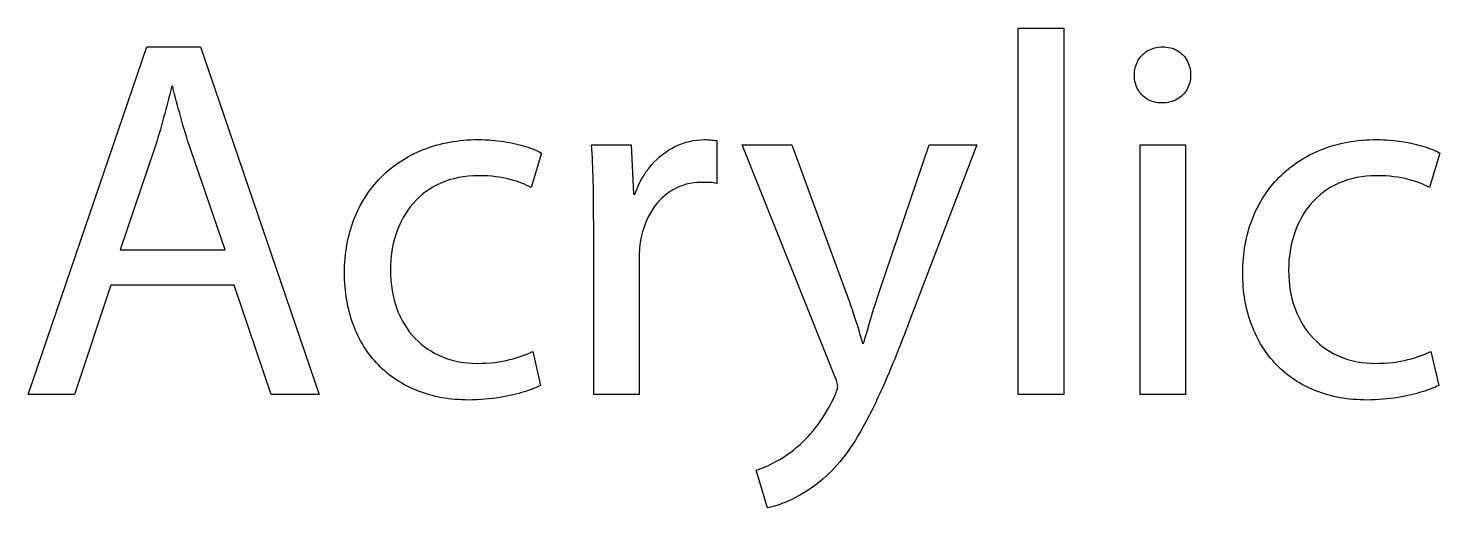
# Model space of a CAD drawing. Header units: millimetres. Extents: x -291 to 272, y -361 to 387.
# Drawn here: x -111 to 16.4, y 133 to 176.3 of the extents above; entities that cross this region are included whole.
import ezdxf

# ---------------------------------------------------------------- set-up
doc = ezdxf.new("R2010")
doc.units = ezdxf.units.MM
doc.header["$MEASUREMENT"] = 0
doc.layers.add('ChristianiaBike', color=7, linetype='Continuous')

msp = doc.modelspace()

# ---------------------------------------------------------------- linework, layer by layer
at = {"layer": 'ChristianiaBike'}
for points, knots in [([(-21.6577, 143.2278), (-21.6577, 143.2278), (-17.5599, 143.2278), (-17.5599, 143.2278), (-17.5599, 143.2278), (-17.5599, 143.2278), (-17.5599, 176.2901), (-17.5599, 176.2901), (-17.5599, 176.2901), (-17.5599, 176.2901), (-21.6577, 176.2901), (-21.6577, 176.2901), (-21.6577, 176.2901), (-21.6577, 176.2901), (-21.6577, 143.2278), (-21.6577, 143.2278)], [0, 0, 0, 0, 0.2, 0.2, 0.2, 0.2, 0.4, 0.4, 0.4, 0.4, 0.6, 0.6, 0.6, 0.6, 1, 1, 1, 1]), ([(-92.4391, 153.0999), (-92.4391, 153.0999), (-89.0863, 143.2278), (-89.0863, 143.2278), (-89.0863, 143.2278), (-89.0863, 143.2278), (-84.7556, 143.2278), (-84.7556, 143.2278), (-84.7556, 143.2278), (-84.7556, 143.2278), (-95.4659, 174.6137), (-95.4659, 174.6137), (-95.4659, 174.6137), (-95.4659, 174.6137), (-100.3088, 174.6137), (-100.3088, 174.6137), (-100.3088, 174.6137), (-100.3088, 174.6137), (-111.0191, 143.2278), (-111.0191, 143.2278), (-111.0191, 143.2278), (-111.0191, 143.2278), (-106.8281, 143.2278), (-106.8281, 143.2278), (-106.8281, 143.2278), (-106.8281, 143.2278), (-103.5685, 153.0999), (-103.5685, 153.0999), (-103.5685, 153.0999), (-103.5685, 153.0999), (-92.4391, 153.0999), (-92.4391, 153.0999)], [0, 0, 0, 0, 0.11111111, 0.11111111, 0.11111111, 0.11111111, 0.22222222, 0.22222222, 0.22222222, 0.22222222, 0.33333333, 0.33333333, 0.33333333, 0.33333333, 0.44444444, 0.44444444, 0.44444444, 0.44444444, 0.55555556, 0.55555556, 0.55555556, 0.55555556, 0.66666667, 0.66666667, 0.66666667, 0.66666667, 0.77777778, 0.77777778, 0.77777778, 0.77777778, 1, 1, 1, 1]), ([(-8.6191, 174.6137), (-9.1313, 174.6059), (-9.5815, 174.4895), (-9.9695, 174.2644), (-9.9695, 174.2644), (-10.3498, 174.0316), (-10.6448, 173.7212), (-10.8543, 173.3409), (-10.8543, 173.3409), (-11.0716, 172.9528), (-11.1803, 172.526), (-11.1803, 172.0525), (-11.1803, 172.0525), (-11.1803, 171.5791), (-11.0716, 171.16), (-10.8698, 170.7797), (-10.8698, 170.7797), (-10.668, 170.3994), (-10.3809, 170.1045), (-10.0161, 169.8794), (-10.0161, 169.8794), (-9.6436, 169.6543), (-9.209, 169.5457), (-8.7122, 169.5379), (-8.7122, 169.5379), (-8.169, 169.5457), (-7.7033, 169.6543), (-7.3152, 169.8794), (-7.3152, 169.8794), (-6.9272, 170.1045), (-6.6245, 170.3994), (-6.415, 170.7797), (-6.415, 170.7797), (-6.2132, 171.16), (-6.1045, 171.5791), (-6.1045, 172.0525), (-6.1045, 172.0525), (-6.1045, 172.5415), (-6.2132, 172.9761), (-6.4227, 173.3564), (-6.4227, 173.3564), (-6.6323, 173.7444), (-6.9272, 174.0471), (-7.3075, 174.2722), (-7.3075, 174.2722), (-7.68, 174.4973), (-8.1224, 174.6059), (-8.6191, 174.6137)], [0, 0, 0, 0, 0.07692308, 0.07692308, 0.07692308, 0.07692308, 0.15384615, 0.15384615, 0.15384615, 0.15384615, 0.23076923, 0.23076923, 0.23076923, 0.23076923, 0.30769231, 0.30769231, 0.30769231, 0.30769231, 0.38461538, 0.38461538, 0.38461538, 0.38461538, 0.46153846, 0.46153846, 0.46153846, 0.46153846, 0.53846154, 0.53846154, 0.53846154, 0.53846154, 0.61538462, 0.61538462, 0.61538462, 0.61538462, 0.69230769, 0.69230769, 0.69230769, 0.69230769, 0.76923077, 0.76923077, 0.76923077, 0.76923077, 0.84615385, 0.84615385, 0.84615385, 0.84615385, 1, 1, 1, 1]), ([(-102.7303, 156.2664), (-102.7303, 156.2664), (-99.6569, 165.3469), (-99.6569, 165.3469), (-99.6569, 165.3469), (-99.3309, 166.3093), (-99.0438, 167.2639), (-98.7954, 168.2263), (-98.7954, 168.2263), (-98.5393, 169.1809), (-98.2987, 170.12), (-98.0736, 171.0281), (-98.0736, 171.0281), (-98.0736, 171.0281), (-97.9805, 171.0281), (-97.9805, 171.0281), (-97.9805, 171.0281), (-97.7554, 170.1278), (-97.5071, 169.1964), (-97.2509, 168.2496), (-97.2509, 168.2496), (-96.9948, 167.3027), (-96.6921, 166.3248), (-96.3507, 165.3004), (-96.3507, 165.3004), (-96.3507, 165.3004), (-93.2307, 156.2664), (-93.2307, 156.2664), (-93.2307, 156.2664), (-93.2307, 156.2664), (-102.7303, 156.2664), (-102.7303, 156.2664)], [0, 0, 0, 0, 0.11111111, 0.11111111, 0.11111111, 0.11111111, 0.22222222, 0.22222222, 0.22222222, 0.22222222, 0.33333333, 0.33333333, 0.33333333, 0.33333333, 0.44444444, 0.44444444, 0.44444444, 0.44444444, 0.55555556, 0.55555556, 0.55555556, 0.55555556, 0.66666667, 0.66666667, 0.66666667, 0.66666667, 0.77777778, 0.77777778, 0.77777778, 0.77777778, 1, 1, 1, 1]), ([(-65.477, 147.0928), (-66.0513, 146.8212), (-66.742, 146.5806), (-67.5569, 146.3633), (-67.5569, 146.3633), (-68.3641, 146.146), (-69.3497, 146.0373), (-70.5062, 146.0218), (-70.5062, 146.0218), (-71.6315, 146.0218), (-72.6637, 146.2158), (-73.6184, 146.6039), (-73.6184, 146.6039), (-74.5652, 146.9919), (-75.3879, 147.5507), (-76.0941, 148.2803), (-76.0941, 148.2803), (-76.8004, 149.0098), (-77.3437, 149.8946), (-77.7395, 150.9346), (-77.7395, 150.9346), (-78.1276, 151.9746), (-78.3216, 153.1465), (-78.3293, 154.4504), (-78.3293, 154.4504), (-78.3293, 155.6223), (-78.1586, 156.7244), (-77.8093, 157.7488), (-77.8093, 157.7488), (-77.4679, 158.7733), (-76.9634, 159.6736), (-76.2882, 160.4574), (-76.2882, 160.4574), (-75.613, 161.2413), (-74.7825, 161.8544), (-73.7891, 162.2968), (-73.7891, 162.2968), (-72.8034, 162.7392), (-71.6626, 162.9643), (-70.3665, 162.972), (-70.3665, 162.972), (-69.2489, 162.9643), (-68.302, 162.8479), (-67.5181, 162.6306), (-67.5181, 162.6306), (-66.7343, 162.4132), (-66.1056, 162.1726), (-65.6167, 161.901), (-65.6167, 161.901), (-65.6167, 161.901), (-64.6853, 165.021), (-64.6853, 165.021), (-64.6853, 165.021), (-65.0656, 165.2305), (-65.539, 165.4245), (-66.1134, 165.6031), (-66.1134, 165.6031), (-66.6955, 165.7893), (-67.3474, 165.9368), (-68.0692, 166.0532), (-68.0692, 166.0532), (-68.7909, 166.1696), (-69.5515, 166.2317), (-70.3665, 166.2317), (-70.3665, 166.2317), (-72.2136, 166.2239), (-73.8745, 165.9213), (-75.3646, 165.3314), (-75.3646, 165.3314), (-76.847, 164.7416), (-78.1198, 163.9034), (-79.1753, 162.8246), (-79.1753, 162.8246), (-80.2386, 161.7535), (-81.0535, 160.4807), (-81.62, 159.0216), (-81.62, 159.0216), (-82.1788, 157.5626), (-82.466, 155.9638), (-82.4738, 154.2175), (-82.4738, 154.2175), (-82.466, 152.4868), (-82.2021, 150.9191), (-81.6744, 149.5143), (-81.6744, 149.5143), (-81.1466, 148.1018), (-80.3938, 146.8988), (-79.4081, 145.8821), (-79.4081, 145.8821), (-78.4302, 144.8654), (-77.2505, 144.0893), (-75.8768, 143.546), (-75.8768, 143.546), (-74.4954, 142.995), (-72.9587, 142.7233), (-71.2512, 142.7156), (-71.2512, 142.7156), (-70.2423, 142.7233), (-69.3109, 142.8009), (-68.465, 142.9406), (-68.465, 142.9406), (-67.619, 143.0803), (-66.8895, 143.2511), (-66.2608, 143.4529), (-66.2608, 143.4529), (-65.6322, 143.6547), (-65.1432, 143.8409), (-64.7785, 144.0194), (-64.7785, 144.0194), (-64.7785, 144.0194), (-65.477, 147.0928), (-65.477, 147.0928)], [0, 0, 0, 0, 0.03448276, 0.03448276, 0.03448276, 0.03448276, 0.06896552, 0.06896552, 0.06896552, 0.06896552, 0.10344828, 0.10344828, 0.10344828, 0.10344828, 0.13793103, 0.13793103, 0.13793103, 0.13793103, 0.17241379, 0.17241379, 0.17241379, 0.17241379, 0.20689655, 0.20689655, 0.20689655, 0.20689655, 0.24137931, 0.24137931, 0.24137931, 0.24137931, 0.27586207, 0.27586207, 0.27586207, 0.27586207, 0.31034483, 0.31034483, 0.31034483, 0.31034483, 0.34482759, 0.34482759, 0.34482759, 0.34482759, 0.37931034, 0.37931034, 0.37931034, 0.37931034, 0.4137931, 0.4137931, 0.4137931, 0.4137931, 0.44827586, 0.44827586, 0.44827586, 0.44827586, 0.48275862, 0.48275862, 0.48275862, 0.48275862, 0.51724138, 0.51724138, 0.51724138, 0.51724138, 0.55172414, 0.55172414, 0.55172414, 0.55172414, 0.5862069, 0.5862069, 0.5862069, 0.5862069, 0.62068966, 0.62068966, 0.62068966, 0.62068966, 0.65517241, 0.65517241, 0.65517241, 0.65517241, 0.68965517, 0.68965517, 0.68965517, 0.68965517, 0.72413793, 0.72413793, 0.72413793, 0.72413793, 0.75862069, 0.75862069, 0.75862069, 0.75862069, 0.79310345, 0.79310345, 0.79310345, 0.79310345, 0.82758621, 0.82758621, 0.82758621, 0.82758621, 0.86206897, 0.86206897, 0.86206897, 0.86206897, 0.89655172, 0.89655172, 0.89655172, 0.89655172, 0.93103448, 0.93103448, 0.93103448, 0.93103448, 1, 1, 1, 1]), ([(-59.9821, 143.2278), (-59.9821, 143.2278), (-55.8843, 143.2278), (-55.8843, 143.2278), (-55.8843, 143.2278), (-55.8843, 143.2278), (-55.8843, 155.242), (-55.8843, 155.242), (-55.8843, 155.242), (-55.8843, 155.5757), (-55.8765, 155.9017), (-55.8532, 156.2354), (-55.8532, 156.2354), (-55.8299, 156.5614), (-55.7911, 156.8718), (-55.7446, 157.1512), (-55.7446, 157.1512), (-55.5583, 158.1834), (-55.2091, 159.0915), (-54.7124, 159.8676), (-54.7124, 159.8676), (-54.2156, 160.6515), (-53.587, 161.2568), (-52.8342, 161.6992), (-52.8342, 161.6992), (-52.0813, 162.1338), (-51.2199, 162.3589), (-50.2497, 162.3667), (-50.2497, 162.3667), (-49.9703, 162.3667), (-49.722, 162.3667), (-49.4969, 162.3589), (-49.4969, 162.3589), (-49.2718, 162.3434), (-49.0623, 162.3201), (-48.8527, 162.2735), (-48.8527, 162.2735), (-48.8527, 162.2735), (-48.8527, 166.1386), (-48.8527, 166.1386), (-48.8527, 166.1386), (-49.039, 166.1619), (-49.2175, 166.1851), (-49.396, 166.2007), (-49.396, 166.2007), (-49.5745, 166.2239), (-49.7608, 166.2317), (-49.9703, 166.2317), (-49.9703, 166.2317), (-50.8939, 166.2239), (-51.7709, 166.0222), (-52.5936, 165.6263), (-52.5936, 165.6263), (-53.4162, 165.2228), (-54.1458, 164.6562), (-54.7822, 163.9189), (-54.7822, 163.9189), (-55.4186, 163.1816), (-55.9076, 162.3123), (-56.2568, 161.2956), (-56.2568, 161.2956), (-56.2568, 161.2956), (-56.3965, 161.2956), (-56.3965, 161.2956), (-56.3965, 161.2956), (-56.3965, 161.2956), (-56.5828, 165.766), (-56.5828, 165.766), (-56.5828, 165.766), (-56.5828, 165.766), (-60.1684, 165.766), (-60.1684, 165.766), (-60.1684, 165.766), (-60.0986, 164.726), (-60.052, 163.624), (-60.0209, 162.4598), (-60.0209, 162.4598), (-59.9977, 161.3034), (-59.9821, 160.0616), (-59.9821, 158.7345), (-59.9821, 158.7345), (-59.9821, 158.7345), (-59.9821, 143.2278), (-59.9821, 143.2278)], [0, 0, 0, 0, 0.04545455, 0.04545455, 0.04545455, 0.04545455, 0.09090909, 0.09090909, 0.09090909, 0.09090909, 0.13636364, 0.13636364, 0.13636364, 0.13636364, 0.18181818, 0.18181818, 0.18181818, 0.18181818, 0.22727273, 0.22727273, 0.22727273, 0.22727273, 0.27272727, 0.27272727, 0.27272727, 0.27272727, 0.31818182, 0.31818182, 0.31818182, 0.31818182, 0.36363636, 0.36363636, 0.36363636, 0.36363636, 0.40909091, 0.40909091, 0.40909091, 0.40909091, 0.45454545, 0.45454545, 0.45454545, 0.45454545, 0.5, 0.5, 0.5, 0.5, 0.54545455, 0.54545455, 0.54545455, 0.54545455, 0.59090909, 0.59090909, 0.59090909, 0.59090909, 0.63636364, 0.63636364, 0.63636364, 0.63636364, 0.68181818, 0.68181818, 0.68181818, 0.68181818, 0.72727273, 0.72727273, 0.72727273, 0.72727273, 0.77272727, 0.77272727, 0.77272727, 0.77272727, 0.81818182, 0.81818182, 0.81818182, 0.81818182, 0.86363636, 0.86363636, 0.86363636, 0.86363636, 0.90909091, 0.90909091, 0.90909091, 0.90909091, 1, 1, 1, 1]), ([(-46.5709, 165.766), (-46.5709, 165.766), (-38.282, 144.9973), (-38.282, 144.9973), (-38.282, 144.9973), (-38.1656, 144.7412), (-38.0803, 144.5317), (-38.0337, 144.3609), (-38.0337, 144.3609), (-37.9794, 144.1824), (-37.9561, 144.0427), (-37.9561, 143.9263), (-37.9561, 143.9263), (-37.9561, 143.8099), (-37.9871, 143.6702), (-38.0492, 143.5072), (-38.0492, 143.5072), (-38.1113, 143.3442), (-38.1889, 143.158), (-38.282, 142.9484), (-38.282, 142.9484), (-38.7865, 141.9007), (-39.3376, 140.9848), (-39.9507, 140.2165), (-39.9507, 140.2165), (-40.5638, 139.4404), (-41.1537, 138.835), (-41.728, 138.3849), (-41.728, 138.3849), (-42.3411, 137.8726), (-42.962, 137.4535), (-43.5906, 137.1198), (-43.5906, 137.1198), (-44.2193, 136.7938), (-44.7936, 136.5455), (-45.3136, 136.3825), (-45.3136, 136.3825), (-45.3136, 136.3825), (-44.2891, 132.9831), (-44.2891, 132.9831), (-44.2891, 132.9831), (-43.9399, 133.0452), (-43.5053, 133.1694), (-42.9853, 133.3557), (-42.9853, 133.3557), (-42.4653, 133.5497), (-41.8832, 133.8291), (-41.2468, 134.1939), (-41.2468, 134.1939), (-40.6104, 134.5509), (-39.9507, 135.0166), (-39.2599, 135.5909), (-39.2599, 135.5909), (-38.5692, 136.204), (-37.9095, 136.918), (-37.2886, 137.7485), (-37.2886, 137.7485), (-36.66, 138.5789), (-36.0546, 139.549), (-35.4492, 140.6744), (-35.4492, 140.6744), (-34.8439, 141.792), (-34.223, 143.0959), (-33.5788, 144.586), (-33.5788, 144.586), (-32.9424, 146.0684), (-32.2594, 147.7758), (-31.5299, 149.7006), (-31.5299, 149.7006), (-31.5299, 149.7006), (-25.3831, 165.766), (-25.3831, 165.766), (-25.3831, 165.766), (-25.3831, 165.766), (-29.7138, 165.766), (-29.7138, 165.766), (-29.7138, 165.766), (-29.7138, 165.766), (-34.1842, 152.5411), (-34.1842, 152.5411), (-34.1842, 152.5411), (-34.4636, 151.7184), (-34.7197, 150.8958), (-34.9603, 150.0886), (-34.9603, 150.0886), (-35.1931, 149.2737), (-35.4182, 148.5209), (-35.6277, 147.8379), (-35.6277, 147.8379), (-35.6277, 147.8379), (-35.7209, 147.8379), (-35.7209, 147.8379), (-35.7209, 147.8379), (-35.8451, 148.2958), (-35.9848, 148.777), (-36.1477, 149.3047), (-36.1477, 149.3047), (-36.3107, 149.8247), (-36.4815, 150.3525), (-36.66, 150.888), (-36.66, 150.888), (-36.8385, 151.4313), (-37.0247, 151.9435), (-37.211, 152.448), (-37.211, 152.448), (-37.211, 152.448), (-42.1005, 165.766), (-42.1005, 165.766), (-42.1005, 165.766), (-42.1005, 165.766), (-46.5709, 165.766), (-46.5709, 165.766)], [0, 0, 0, 0, 0.03448276, 0.03448276, 0.03448276, 0.03448276, 0.06896552, 0.06896552, 0.06896552, 0.06896552, 0.10344828, 0.10344828, 0.10344828, 0.10344828, 0.13793103, 0.13793103, 0.13793103, 0.13793103, 0.17241379, 0.17241379, 0.17241379, 0.17241379, 0.20689655, 0.20689655, 0.20689655, 0.20689655, 0.24137931, 0.24137931, 0.24137931, 0.24137931, 0.27586207, 0.27586207, 0.27586207, 0.27586207, 0.31034483, 0.31034483, 0.31034483, 0.31034483, 0.34482759, 0.34482759, 0.34482759, 0.34482759, 0.37931034, 0.37931034, 0.37931034, 0.37931034, 0.4137931, 0.4137931, 0.4137931, 0.4137931, 0.44827586, 0.44827586, 0.44827586, 0.44827586, 0.48275862, 0.48275862, 0.48275862, 0.48275862, 0.51724138, 0.51724138, 0.51724138, 0.51724138, 0.55172414, 0.55172414, 0.55172414, 0.55172414, 0.5862069, 0.5862069, 0.5862069, 0.5862069, 0.62068966, 0.62068966, 0.62068966, 0.62068966, 0.65517241, 0.65517241, 0.65517241, 0.65517241, 0.68965517, 0.68965517, 0.68965517, 0.68965517, 0.72413793, 0.72413793, 0.72413793, 0.72413793, 0.75862069, 0.75862069, 0.75862069, 0.75862069, 0.79310345, 0.79310345, 0.79310345, 0.79310345, 0.82758621, 0.82758621, 0.82758621, 0.82758621, 0.86206897, 0.86206897, 0.86206897, 0.86206897, 0.89655172, 0.89655172, 0.89655172, 0.89655172, 0.93103448, 0.93103448, 0.93103448, 0.93103448, 1, 1, 1, 1]), ([(-6.5702, 143.2278), (-6.5702, 143.2278), (-6.5702, 165.766), (-6.5702, 165.766), (-6.5702, 165.766), (-6.5702, 165.766), (-10.668, 165.766), (-10.668, 165.766), (-10.668, 165.766), (-10.668, 165.766), (-10.668, 143.2278), (-10.668, 143.2278), (-10.668, 143.2278), (-10.668, 143.2278), (-6.5702, 143.2278), (-6.5702, 143.2278)], [0, 0, 0, 0, 0.2, 0.2, 0.2, 0.2, 0.4, 0.4, 0.4, 0.4, 0.6, 0.6, 0.6, 0.6, 1, 1, 1, 1]), ([(15.5955, 147.0928), (15.0212, 146.8212), (14.3305, 146.5806), (13.5156, 146.3633), (13.5156, 146.3633), (12.7084, 146.146), (11.7228, 146.0373), (10.5663, 146.0218), (10.5663, 146.0218), (9.441, 146.0218), (8.4088, 146.2158), (7.4541, 146.6039), (7.4541, 146.6039), (6.5073, 146.9919), (5.6846, 147.5507), (4.9784, 148.2803), (4.9784, 148.2803), (4.2721, 149.0098), (3.7288, 149.8946), (3.333, 150.9346), (3.333, 150.9346), (2.9449, 151.9746), (2.7509, 153.1465), (2.7432, 154.4504), (2.7432, 154.4504), (2.7432, 155.6223), (2.9139, 156.7244), (3.2632, 157.7488), (3.2632, 157.7488), (3.6046, 158.7733), (4.1091, 159.6736), (4.7843, 160.4574), (4.7843, 160.4574), (5.4595, 161.2413), (6.29, 161.8544), (7.2834, 162.2968), (7.2834, 162.2968), (8.2691, 162.7392), (9.4099, 162.9643), (10.706, 162.972), (10.706, 162.972), (11.8236, 162.9643), (12.7705, 162.8479), (13.5544, 162.6306), (13.5544, 162.6306), (14.3382, 162.4132), (14.9669, 162.1726), (15.4558, 161.901), (15.4558, 161.901), (15.4558, 161.901), (16.3872, 165.021), (16.3872, 165.021), (16.3872, 165.021), (16.0069, 165.2305), (15.5335, 165.4245), (14.9591, 165.6031), (14.9591, 165.6031), (14.377, 165.7893), (13.7251, 165.9368), (13.0033, 166.0532), (13.0033, 166.0532), (12.2816, 166.1696), (11.521, 166.2317), (10.706, 166.2317), (10.706, 166.2317), (8.8589, 166.2239), (7.198, 165.9213), (5.7079, 165.3314), (5.7079, 165.3314), (4.2255, 164.7416), (2.9527, 163.9034), (1.8972, 162.8246), (1.8972, 162.8246), (0.8339, 161.7535), (0.019, 160.4807), (-0.5475, 159.0216), (-0.5475, 159.0216), (-1.1063, 157.5626), (-1.3935, 155.9638), (-1.4013, 154.2175), (-1.4013, 154.2175), (-1.3935, 152.4868), (-1.1296, 150.9191), (-0.6019, 149.5143), (-0.6019, 149.5143), (-0.0741, 148.1018), (0.6787, 146.8988), (1.6644, 145.8821), (1.6644, 145.8821), (2.6423, 144.8654), (3.822, 144.0893), (5.1957, 143.546), (5.1957, 143.546), (6.5771, 142.995), (8.1138, 142.7233), (9.8213, 142.7156), (9.8213, 142.7156), (10.8302, 142.7233), (11.7616, 142.8009), (12.6075, 142.9406), (12.6075, 142.9406), (13.4535, 143.0803), (14.183, 143.2511), (14.8117, 143.4529), (14.8117, 143.4529), (15.4403, 143.6547), (15.9293, 143.8409), (16.294, 144.0194), (16.294, 144.0194), (16.294, 144.0194), (15.5955, 147.0928), (15.5955, 147.0928)], [0, 0, 0, 0, 0.03448276, 0.03448276, 0.03448276, 0.03448276, 0.06896552, 0.06896552, 0.06896552, 0.06896552, 0.10344828, 0.10344828, 0.10344828, 0.10344828, 0.13793103, 0.13793103, 0.13793103, 0.13793103, 0.17241379, 0.17241379, 0.17241379, 0.17241379, 0.20689655, 0.20689655, 0.20689655, 0.20689655, 0.24137931, 0.24137931, 0.24137931, 0.24137931, 0.27586207, 0.27586207, 0.27586207, 0.27586207, 0.31034483, 0.31034483, 0.31034483, 0.31034483, 0.34482759, 0.34482759, 0.34482759, 0.34482759, 0.37931034, 0.37931034, 0.37931034, 0.37931034, 0.4137931, 0.4137931, 0.4137931, 0.4137931, 0.44827586, 0.44827586, 0.44827586, 0.44827586, 0.48275862, 0.48275862, 0.48275862, 0.48275862, 0.51724138, 0.51724138, 0.51724138, 0.51724138, 0.55172414, 0.55172414, 0.55172414, 0.55172414, 0.5862069, 0.5862069, 0.5862069, 0.5862069, 0.62068966, 0.62068966, 0.62068966, 0.62068966, 0.65517241, 0.65517241, 0.65517241, 0.65517241, 0.68965517, 0.68965517, 0.68965517, 0.68965517, 0.72413793, 0.72413793, 0.72413793, 0.72413793, 0.75862069, 0.75862069, 0.75862069, 0.75862069, 0.79310345, 0.79310345, 0.79310345, 0.79310345, 0.82758621, 0.82758621, 0.82758621, 0.82758621, 0.86206897, 0.86206897, 0.86206897, 0.86206897, 0.89655172, 0.89655172, 0.89655172, 0.89655172, 0.93103448, 0.93103448, 0.93103448, 0.93103448, 1, 1, 1, 1])]:
    msp.add_open_spline(points, degree=3, knots=knots, dxfattribs=at)

doc.saveas('drawing.dxf')
